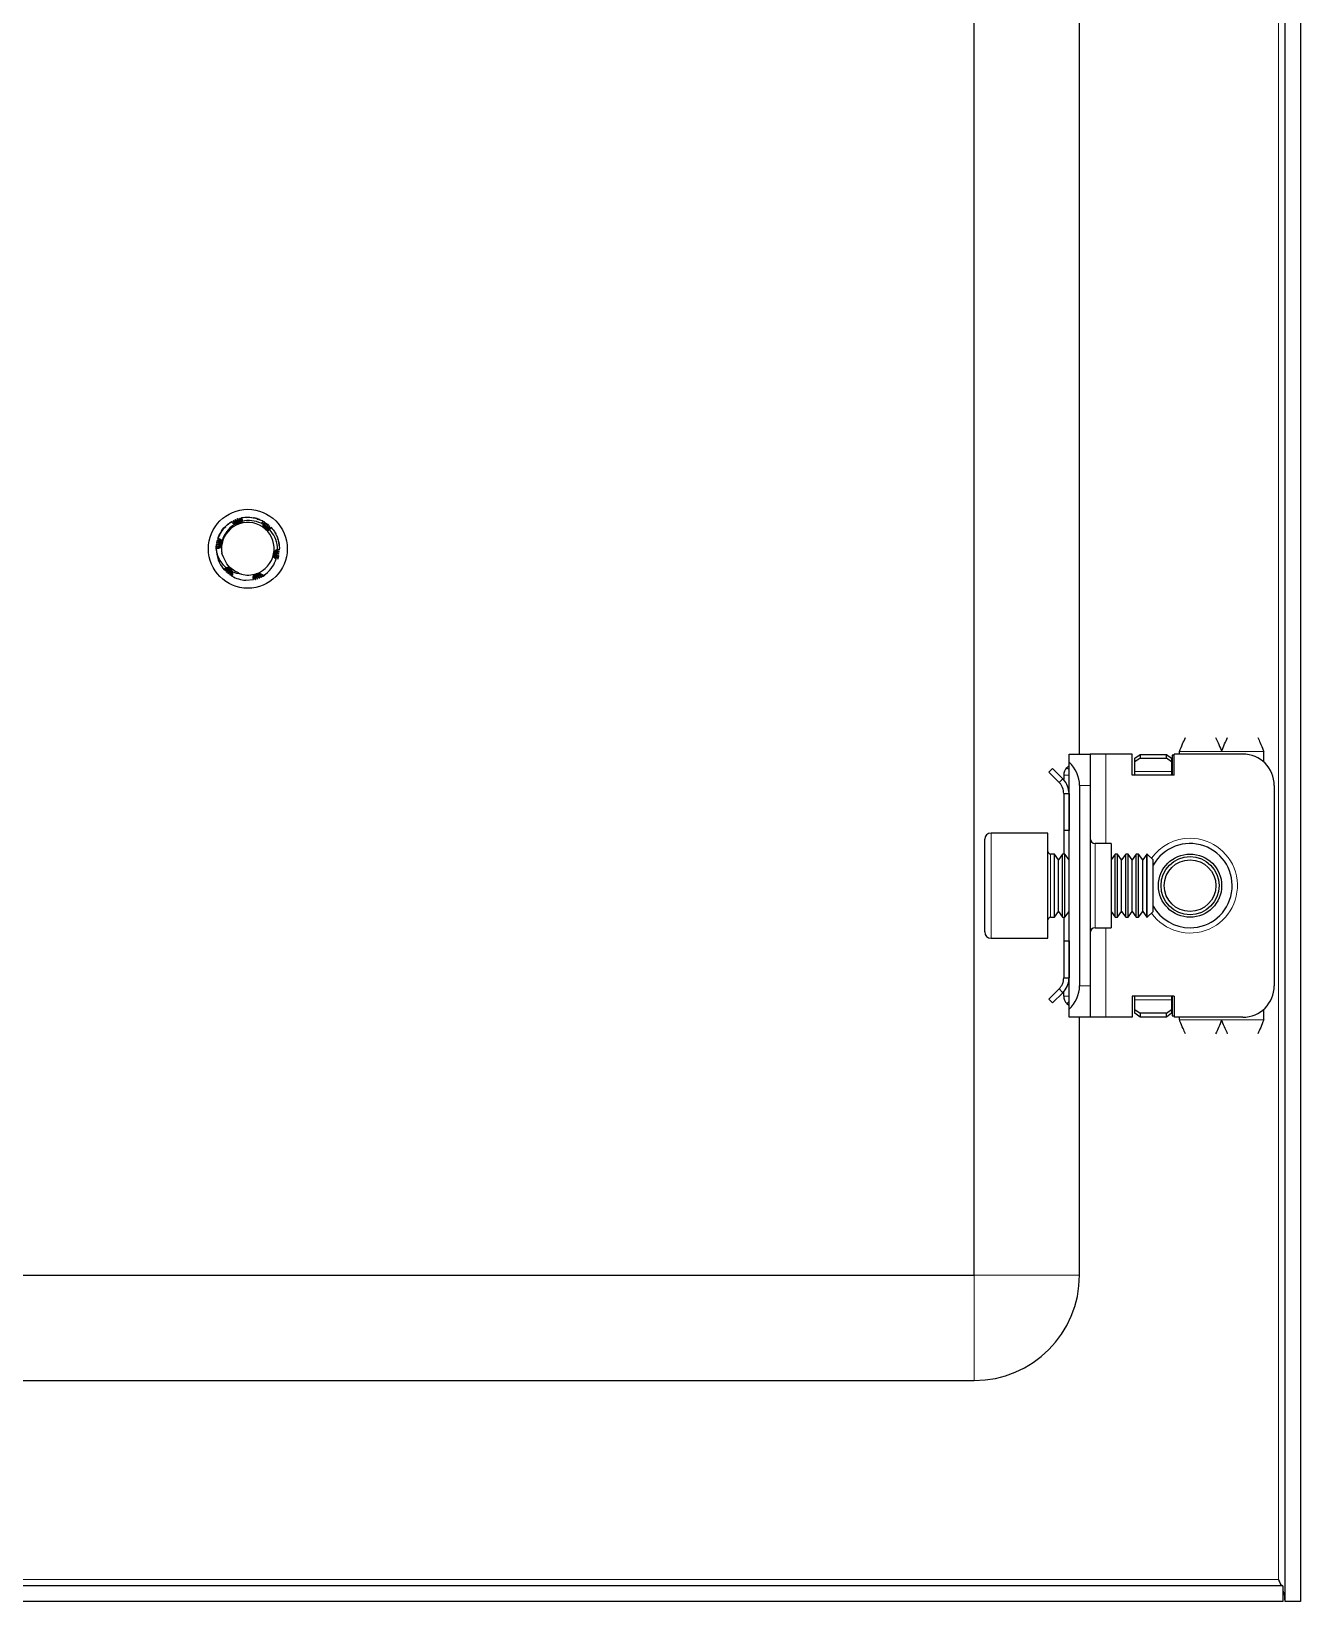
# Model space of a CAD drawing. Header units: millimetres. Extents: x -222 to 959, y -583 to 1023.
# Drawn here: x 838 to 958.6, y -360.6 to -211.5 of the extents above; entities that cross this region are included whole.
import ezdxf

# ---------------------------------------------------------------- set-up
doc = ezdxf.new("R2010")
doc.units = ezdxf.units.MM

msp = doc.modelspace()

# ---------------------------------------------------------------- linework, layer by layer
at = {"color": 7, "linetype": 'Continuous', "lineweight": 25}
for p, q in [((957.09, 800.39), (957.09, -360.61)), ((958.59, 800.39), (958.59, -360.61)), ((927.59, -329.61), (927.59, 769.39)), ((937.59, -280.11), (937.59, 719.89)), ((857.99, -257.67), (857.95, -257.68)), ((858.14, -257.65), (858.32, -257.62)), ((859.13, -257.66), (859.09, -257.65)), ((859.31, -257.7), (859.26, -257.69)), ((859.49, -257.75), (859.44, -257.74)), ((859.49, -257.75), (859.69, -257.86)), ((859.49, -257.8), (859.7, -257.83)), ((859.66, -257.81), (859.62, -257.8)), ((860.02, -257.98), (859.98, -257.95)), ((860.02, -257.98), (860.02, -258.08)), ((860.02, -257.98), (860.16, -258.09)), ((855.81, -259.49), (855.91, -259.31)), ((855.82, -259.5), (855.92, -259.31)), ((856.32, -258.65), (856.49, -258.52)), ((860.2, -258.08), (860.15, -258.05)), ((860.37, -258.2), (860.33, -258.17)), ((860.37, -258.2), (860.58, -258.38)), ((860.53, -258.33), (860.49, -258.29)), ((860.68, -258.46), (860.65, -258.43)), ((860.81, -258.6), (860.78, -258.57)), ((855.59, -260.42), (855.66, -260.1)), ((855.59, -260.42), (855.59, -260.47)), ((855.59, -260.61), (855.59, -260.61)), ((855.62, -260.21), (855.61, -260.26)), ((855.65, -260.01), (855.64, -260.05)), ((855.7, -259.81), (855.68, -259.86)), ((855.75, -259.63), (855.74, -259.67)), ((861.4, -259.57), (861.4, -259.56)), ((861.46, -259.75), (861.45, -259.71)), ((861.51, -259.93), (861.5, -259.88)), ((861.55, -260.11), (861.54, -260.07)), ((861.59, -260.5), (861.56, -260.74)), ((861.57, -260.3), (861.57, -260.26)), ((861.57, -260.91), (861.58, -260.86)), ((861.59, -260.5), (861.58, -260.45)), ((861.59, -260.71), (861.59, -260.66)), ((856.3, -261.48), (856.13, -261.07)), ((861.5, -261.32), (861.43, -261.55)), ((861.45, -261.5), (861.47, -261.46)), ((861.5, -261.32), (861.52, -261.27)), ((861.55, -261.12), (861.55, -261.07)), ((856.43, -262.69), (856.31, -262.56)), ((856.32, -262.57), (856.33, -262.59)), ((856.43, -262.69), (856.46, -262.73)), ((856.57, -262.83), (856.61, -262.86)), ((856.73, -262.96), (856.77, -262.99)), ((856.89, -263.09), (856.93, -263.12)), ((858.39, -263.61), (859.14, -263.54)), ((859.28, -263.53), (859.32, -263.52)), ((859.47, -263.48), (859.51, -263.47)), ((859.66, -263.41), (859.71, -263.4)), ((860.04, -263.24), (859.81, -263.32)), ((859.85, -263.33), (859.9, -263.31)), ((860.21, -263.14), (860.01, -263.25)), ((860.03, -263.17), (860.08, -263.22)), ((860.04, -263.24), (860.08, -263.22)), ((936.59, -280.11), (938.59, -280.11)), ((936.59, -280.88), (936.59, -280.11)), ((938.59, -280.11), (938.59, -283.11)), ((940.09, -280.11), (938.59, -280.11)), ((942.59, -280.11), (940.09, -280.11)), ((942.59, -282.11), (942.59, -280.11)), ((942.84, -280.49), (943.34, -280.14)), ((943.34, -280.14), (943.34, -280.49)), ((943.34, -280.14), (945.84, -280.14)), ((945.84, -280.49), (945.84, -280.14)), ((945.84, -280.14), (946.34, -280.49)), ((946.39, -280.23), (946.39, -282.11)), ((946.59, -280.23), (946.39, -280.23)), ((946.59, -282.11), (946.59, -280.11)), ((953.09, -280.11), (946.59, -280.11)), ((947.09, -280.11), (947.09, -279.86)), ((955.09, -280.88), (955.09, -279.86)), ((935.03, -281.47), (934.67, -281.83)), ((935.65, -282.8), (934.67, -281.83)), ((936, -282.45), (935.03, -281.47)), ((936.38, -281.41), (936.59, -281.2)), ((936.59, -304.35), (936.59, -280.88)), ((943.34, -280.49), (942.84, -280.84)), ((942.84, -280.84), (942.84, -280.49)), ((942.84, -281.76), (942.84, -280.84)), ((942.84, -282.11), (942.84, -281.76)), ((943.34, -280.49), (945.84, -280.49)), ((946.34, -280.84), (945.84, -280.49)), ((946.34, -280.49), (946.34, -280.84)), ((946.34, -280.84), (946.34, -281.76)), ((946.34, -281.76), (946.34, -282.11)), ((935.65, -282.8), (936, -282.45)), ((936.09, -282.11), (936.09, -282.51)), ((937.59, -283.11), (937.59, -302.11)), ((938.59, -283.11), (938.59, -302.11)), ((946.59, -282.11), (942.59, -282.11)), ((956.09, -283.11), (956.09, -302.11)), ((936.09, -283.86), (936.59, -283.86)), ((936.09, -283.86), (936.09, -287.36)), ((936.59, -283.86), (936.59, -287.36)), ((934.59, -287.61), (929.19, -287.61)), ((934.59, -289.92), (934.59, -287.61)), ((936.59, -287.36), (936.09, -287.36)), ((936.09, -287.36), (936.09, -289.61)), ((928.59, -290.24), (928.59, -288.21)), ((940.59, -288.61), (939.09, -288.61)), ((940.59, -288.61), (940.59, -296.61)), ((928.59, -297.01), (928.59, -290.24)), ((934.59, -297.61), (934.59, -289.92)), ((935.2, -289.61), (934.84, -289.61)), ((935.59, -290.17), (935.2, -289.61)), ((935.2, -295.14), (935.2, -289.61)), ((935.98, -289.61), (935.59, -290.17)), ((935.59, -294.67), (935.59, -290.17)), ((936.2, -289.61), (935.98, -289.61)), ((935.98, -295.14), (935.98, -289.61)), ((936.59, -290.17), (936.2, -289.61)), ((936.2, -295.14), (936.2, -289.61)), ((940.98, -289.61), (940.59, -290.17)), ((941.2, -289.61), (940.98, -289.61)), ((940.98, -295.14), (940.98, -289.61)), ((941.59, -290.17), (941.2, -289.61)), ((941.2, -295.14), (941.2, -289.61)), ((941.98, -289.61), (941.59, -290.17)), ((941.59, -294.67), (941.59, -290.17)), ((942.2, -289.61), (941.98, -289.61)), ((941.98, -295.14), (941.98, -289.61)), ((942.59, -290.17), (942.2, -289.61)), ((942.2, -295.14), (942.2, -289.61)), ((942.98, -289.61), (942.59, -290.17)), ((942.59, -294.67), (942.59, -290.17)), ((943.2, -289.61), (942.98, -289.61)), ((942.98, -295.14), (942.98, -289.61)), ((943.59, -290.17), (943.2, -289.61)), ((943.2, -295.14), (943.2, -289.61)), ((943.98, -289.61), (943.59, -290.17)), ((943.59, -294.67), (943.59, -290.17)), ((944.03, -289.61), (943.98, -289.61)), ((943.98, -295.14), (943.98, -289.61)), ((944.59, -290.17), (944.03, -289.61)), ((944.03, -291), (944.03, -289.61)), ((944.59, -291.29), (944.59, -290.17)), ((944.03, -295.61), (944.03, -291)), ((944.59, -295.06), (944.59, -291.29)), ((935.2, -295.61), (935.59, -295.06)), ((935.2, -295.61), (935.2, -295.14)), ((935.59, -295.06), (935.59, -294.67)), ((935.59, -295.06), (935.98, -295.61)), ((935.98, -295.61), (935.98, -295.14)), ((936.2, -295.61), (936.59, -295.06)), ((936.2, -295.61), (936.2, -295.14)), ((940.59, -295.06), (940.98, -295.61)), ((940.98, -295.61), (940.98, -295.14)), ((941.2, -295.61), (941.59, -295.06)), ((941.2, -295.61), (941.2, -295.14)), ((941.59, -295.06), (941.59, -294.67)), ((941.59, -295.06), (941.98, -295.61)), ((941.98, -295.61), (941.98, -295.14)), ((942.2, -295.61), (942.59, -295.06)), ((942.2, -295.61), (942.2, -295.14)), ((942.59, -295.06), (942.59, -294.67)), ((942.59, -295.06), (942.98, -295.61)), ((942.98, -295.61), (942.98, -295.14)), ((943.2, -295.61), (943.59, -295.06)), ((943.2, -295.61), (943.2, -295.14)), ((943.59, -295.06), (943.59, -294.67)), ((943.59, -295.06), (943.98, -295.61)), ((943.98, -295.61), (943.98, -295.14)), ((944.03, -295.61), (944.59, -295.06)), ((934.84, -295.61), (935.2, -295.61)), ((935.98, -295.61), (936.2, -295.61)), ((936.09, -295.61), (936.09, -297.86)), ((939.09, -296.61), (940.59, -296.61)), ((940.98, -295.61), (941.2, -295.61)), ((941.98, -295.61), (942.2, -295.61)), ((942.98, -295.61), (943.2, -295.61)), ((943.98, -295.61), (944.03, -295.61)), ((929.19, -297.61), (934.59, -297.61)), ((936.09, -297.86), (936.09, -301.36)), ((936.09, -297.86), (936.59, -297.86)), ((936.59, -297.86), (936.59, -301.36)), ((935.65, -302.42), (934.67, -303.4)), ((935.65, -302.42), (936, -302.78)), ((936.09, -301.36), (936.59, -301.36)), ((936.09, -303.11), (936.09, -302.65)), ((938.59, -302.11), (938.59, -305.11)), ((935.03, -303.75), (934.67, -303.4)), ((936, -302.78), (935.03, -303.75)), ((936.59, -304.03), (936.38, -303.82)), ((946.59, -303.11), (942.59, -303.11)), ((942.59, -303.11), (942.59, -305.11)), ((942.84, -303.47), (942.84, -303.11)), ((942.84, -304.38), (942.84, -303.47)), ((946.34, -303.11), (946.34, -303.47)), ((946.34, -303.47), (946.34, -304.38)), ((946.39, -303.11), (946.39, -304.99)), ((946.59, -303.11), (946.59, -305.11)), ((936.59, -305.11), (936.59, -304.35)), ((938.59, -305.11), (936.59, -305.11)), ((937.59, -329.61), (937.59, -305.11)), ((940.09, -305.11), (938.59, -305.11)), ((942.59, -305.11), (940.09, -305.11)), ((942.84, -304.73), (942.84, -304.38)), ((942.84, -304.38), (943.34, -304.73)), ((943.34, -305.09), (942.84, -304.73)), ((943.34, -304.73), (943.34, -305.09)), ((945.84, -304.73), (943.34, -304.73)), ((945.84, -305.09), (943.34, -305.09)), ((945.84, -304.73), (946.34, -304.38)), ((945.84, -305.09), (945.84, -304.73)), ((946.34, -304.73), (945.84, -305.09)), ((946.34, -304.38), (946.34, -304.73)), ((946.39, -304.99), (946.59, -304.99)), ((953.09, -305.11), (946.59, -305.11)), ((947.09, -305.36), (947.09, -305.11)), ((955.09, -305.36), (955.09, -304.35)), ((743.59, -329.61), (927.59, -329.61)), ((743.59, -339.61), (927.59, -339.61)), ((956.89, -359.11), (714.29, -359.11)), ((956.49, -358.51), (956.73, -359.11)), ((956.89, -359.11), (956.89, -360.61)), ((956.89, -360.61), (714.29, -360.61)), ((958.59, -360.61), (957.09, -360.61))]:
    msp.add_line(p, q, dxfattribs=at)
at = {"color": 8, "linetype": 'Continuous', "lineweight": 18}
for p, q in [((956.49, 798.29), (956.49, -358.51)), ((940.09, -280.11), (940.09, -288.61)), ((947.09, -279.86), (951.09, -279.86)), ((955.09, -279.86), (951.09, -279.86)), ((936.59, -281.61), (936.38, -281.41)), ((946.34, -281.76), (942.84, -281.76)), ((936.59, -282.11), (936.09, -282.11)), ((938.59, -283.11), (937.59, -283.11)), ((929.19, -287.61), (929.19, -289.92)), ((939.09, -288.61), (939.09, -296.61)), ((929.19, -289.92), (929.19, -297.61)), ((934.84, -289.61), (934.84, -295.61)), ((940.09, -296.61), (940.09, -305.11)), ((937.59, -302.11), (938.59, -302.11)), ((936.59, -303.11), (936.09, -303.11)), ((936.59, -303.61), (936.38, -303.82)), ((942.84, -303.47), (946.34, -303.47)), ((951.09, -305.36), (947.09, -305.36)), ((955.09, -305.36), (951.09, -305.36)), ((927.59, -329.61), (927.59, -339.61)), ((927.59, -329.61), (937.59, -329.61)), ((956.49, -358.51), (714.69, -358.51))]:
    msp.add_line(p, q, dxfattribs=at)
at = {"color": 7, "linetype": 'Continuous', "lineweight": 25}
for centre, radius in [((858.59, -260.61), 3.75), ((948.09, -292.61), 3), ((948.09, -292.61), 2.76), ((948.09, -292.61), 2.45)]:
    msp.add_circle(centre, radius, dxfattribs=at)
for centre, radius, start, end in [((858.59, -260.61), 2.5, 108.5944, 168.5944), ((858.59, -260.61), 2.5, 48.5944, 108.5944), ((858.59, -260.61), 2.5, 348.5944, 48.5944), ((858.59, -260.61), 3, 180, 220.7437), ((858.59, -260.61), 2.5, 168.5944, 190.5165), ((858.59, -260.61), 2.5, 288.5944, 348.5944), ((858.59, -260.61), 3, 239.9286, 266.2193), ((858.59, -260.61), 2.5, 255.8881, 288.5944), ((953.09, -283.11), 3, 0, 90), ((937.09, -282.11), 1, 135, 180), ((934.59, -283.11), 3, 0, 48.1897), ((929.19, -288.21), 0.6, 90, 180), ((939.09, -288.11), 0.5, 180, 270), ((948.09, -292.61), 4, 270, 151.045), ((934.84, -289.36), 0.25, 180, 270), ((948.09, -292.61), 4, 208.955, 270), ((934.84, -295.86), 0.25, 90, 180), ((939.09, -297.11), 0.5, 90, 180), ((929.19, -297.01), 0.6, 180, 270), ((934.59, -302.11), 3, 311.8103, 0), ((953.09, -302.11), 3, 270, 0), ((937.09, -303.11), 1, 180, 225), ((927.59, -329.61), 10, 270, 0)]:
    msp.add_arc(centre, radius, start, end, dxfattribs=at)
at = {"color": 8, "linetype": 'Continuous', "lineweight": 18}
for start, end in [(215.4622, 90), (90, 144.5378)]:
    msp.add_arc((948.09, -292.61), 4.5, start, end, dxfattribs=at)
at = {"color": 7, "linetype": 'Continuous', "lineweight": 25}
for points, knots in [([(857.23, -257.94), (857.22, -257.94), (857.21, -257.95), (857.19, -257.96), (857.19, -257.96)], [0, 0, 0, 0, 0.477867, 1, 1, 1, 1]), ([(857.34, -258.24), (857.34, -258.22), (857.33, -258.17), (857.3, -258.1), (857.25, -258.02), (857.21, -257.98), (857.19, -257.96)], [0, 0, 0, 0, 0.154183, 0.462567, 0.728091, 1, 1, 1, 1]), ([(857.23, -257.94), (857.26, -257.96), (857.32, -258), (857.38, -258.07), (857.43, -258.15), (857.46, -258.21), (857.46, -258.25), (857.46, -258.26)], [0, 0, 0, 0, 0.2607623, 0.4948046, 0.7237939, 0.9427899, 1, 1, 1, 1]), ([(857.42, -257.85), (857.41, -257.85), (857.4, -257.86), (857.38, -257.87), (857.37, -257.87)], [0, 0, 0, 0, 0.476486, 1, 1, 1, 1]), ([(857.51, -258.26), (857.51, -258.25), (857.51, -258.2), (857.5, -258.11), (857.47, -258.02), (857.43, -257.94), (857.39, -257.89), (857.37, -257.87)], [0, 0, 0, 0, 0.114393, 0.350182, 0.585971, 0.790611, 1, 1, 1, 1]), ([(857.42, -257.85), (857.45, -257.87), (857.5, -257.92), (857.55, -258), (857.59, -258.08), (857.61, -258.16), (857.62, -258.23), (857.61, -258.26), (857.61, -258.27)], [0, 0, 0, 0, 0.218347, 0.41099, 0.598711, 0.777744, 0.945667, 1, 1, 1, 1]), ([(857.61, -257.78), (857.6, -257.78), (857.59, -257.78), (857.57, -257.79), (857.56, -257.79)], [0, 0, 0, 0, 0.476579, 1, 1, 1, 1]), ([(857.64, -258.27), (857.64, -258.27), (857.66, -258.23), (857.66, -258.16), (857.66, -258.06), (857.65, -257.96), (857.62, -257.87), (857.58, -257.82), (857.56, -257.79)], [0, 0, 0, 0, 0.019058, 0.219488, 0.419831, 0.620151, 0.807785, 1, 1, 1, 1]), ([(857.61, -257.78), (857.64, -257.8), (857.68, -257.85), (857.73, -257.94), (857.75, -258.02), (857.76, -258.1), (857.76, -258.17), (857.74, -258.22), (857.74, -258.23)], [0, 0, 0, 0, 0.2130021, 0.3969751, 0.5751808, 0.7443635, 0.9027788, 1, 1, 1, 1]), ([(857.8, -257.72), (857.8, -257.72), (857.78, -257.72), (857.77, -257.73), (857.76, -257.73)], [0, 0, 0, 0, 0.478977, 1, 1, 1, 1]), ([(857.76, -258.23), (857.77, -258.2), (857.8, -258.15), (857.81, -258.06), (857.82, -257.98), (857.81, -257.86), (857.78, -257.78), (857.76, -257.73)], [0, 0, 0, 0, 0.147065, 0.321231, 0.495346, 0.669443, 1, 1, 1, 1]), ([(858.06, -258.01), (858.05, -258.02), (858.03, -258.07), (857.97, -258.15), (857.87, -258.21), (857.81, -258.23), (857.79, -258.24)], [0, 0, 0, 0, 0.153621, 0.528305, 0.811762, 1, 1, 1, 1]), ([(857.8, -257.72), (857.82, -257.75), (857.86, -257.8), (857.89, -257.89), (857.9, -257.97), (857.9, -258.05), (857.88, -258.13), (857.86, -258.19), (857.84, -258.22), (857.83, -258.23)], [0, 0, 0, 0, 0.195461, 0.359649, 0.517607, 0.666788, 0.806268, 0.936243, 1, 1, 1, 1]), ([(857.88, -258.18), (857.88, -258.18), (857.91, -258.13), (857.94, -258.05), (857.97, -257.93), (857.97, -257.84), (857.97, -257.76), (857.95, -257.71), (857.95, -257.68)], [0, 0, 0, 0, 0.001313, 0.309582, 0.493731, 0.677835, 0.837663, 1, 1, 1, 1]), ([(857.91, -258.18), (857.94, -258.16), (857.99, -258.12), (858.03, -258.06), (858.05, -258.02), (858.06, -258.01)], [0, 0, 0, 0, 0.41332, 0.833507, 1, 1, 1, 1]), ([(857.99, -257.67), (858, -257.7), (858.03, -257.75), (858.04, -257.84), (858.04, -257.92), (858.03, -258), (857.99, -258.09), (857.95, -258.14), (857.92, -258.18)], [0, 0, 0, 0, 0.162579, 0.32416, 0.478216, 0.623372, 0.759205, 1, 1, 1, 1]), ([(857.99, -257.67), (858.02, -257.67), (858.34, -257.6), (858.98, -257.59), (859.64, -257.78), (859.97, -257.95), (860.04, -257.99)], [0, 0, 0, 0, 0.044285, 0.46488, 0.894202, 1, 1, 1, 1]), ([(860.03, -258.29), (859.97, -258.26), (859.64, -258.08), (858.97, -257.9), (858.35, -257.94), (858.06, -258.01), (858.06, -258.01)], [0, 0, 0, 0, 0.102158, 0.551599, 0.99962, 1, 1, 1, 1]), ([(858.42, -257.64), (858.49, -257.63), (858.66, -257.6), (858.83, -257.62), (858.93, -257.63)], [0, 0, 0, 0, 0.399625, 1, 1, 1, 1]), ([(859.1, -257.67), (859.15, -257.68), (859.29, -257.68), (859.43, -257.73), (859.52, -257.76)], [0, 0, 0, 0, 0.317385, 1, 1, 1, 1]), ([(859.95, -258.27), (859.95, -258.26), (859.95, -258.23), (859.96, -258.17), (859.99, -258.07), (860.02, -258.02), (860.04, -257.99)], [0, 0, 0, 0, 0.058255, 0.305509, 0.64716, 1, 1, 1, 1]), ([(855.75, -259.63), (855.96, -259.21), (856.28, -258.56), (856.86, -258.16), (857.07, -258.03)], [0, 0, 0, 0, 0.657042, 1, 1, 1, 1]), ([(855.83, -259.5), (855.84, -259.44), (855.87, -259.32), (855.94, -259.2), (855.97, -259.14)], [0, 0, 0, 0, 0.462482, 1, 1, 1, 1]), ([(855.96, -259.23), (855.99, -259.16), (856.12, -258.81), (856.44, -258.49), (856.71, -258.27), (856.76, -258.24)], [0, 0, 0, 0, 0.17549, 0.867074, 1, 1, 1, 1]), ([(856.04, -259.09), (856.06, -259.04), (856.16, -258.74), (856.41, -258.53), (856.61, -258.36)], [0, 0, 0, 0, 0.171865, 1, 1, 1, 1]), ([(857.43, -258.25), (857.36, -258.29), (857.04, -258.47), (856.55, -258.94), (856.24, -259.53), (856.15, -259.87), (856.14, -259.92)], [0, 0, 0, 0, 0.104785, 0.513079, 0.918136, 1, 1, 1, 1]), ([(856.32, -258.65), (856.32, -258.65), (856.3, -258.67), (856.29, -258.69), (856.28, -258.7)], [0, 0, 0, 0, 0.2967964, 1, 1, 1, 1]), ([(856.45, -258.51), (856.44, -258.52), (856.43, -258.53), (856.42, -258.54), (856.42, -258.54)], [0, 0, 0, 0, 0.4842322, 1, 1, 1, 1]), ([(856.58, -258.38), (856.58, -258.39), (856.56, -258.4), (856.55, -258.41), (856.55, -258.41)], [0, 0, 0, 0, 0.4851577, 1, 1, 1, 1]), ([(856.73, -258.26), (856.72, -258.27), (856.71, -258.27), (856.7, -258.28), (856.69, -258.29)], [0, 0, 0, 0, 0.484546, 1, 1, 1, 1]), ([(856.88, -258.14), (856.88, -258.15), (856.86, -258.16), (856.85, -258.17), (856.84, -258.17)], [0, 0, 0, 0, 0.482687, 1, 1, 1, 1]), ([(856.88, -258.14), (856.89, -258.14), (856.94, -258.1), (857, -258.08), (857.04, -258.06)], [0, 0, 0, 0, 0.230751, 1, 1, 1, 1]), ([(857.05, -258.04), (857.04, -258.04), (857.03, -258.05), (857.02, -258.06), (857.01, -258.06)], [0, 0, 0, 0, 0.480194, 1, 1, 1, 1]), ([(857.05, -258.04), (857.08, -258.05), (857.14, -258.09), (857.21, -258.16), (857.25, -258.21), (857.26, -258.23)], [0, 0, 0, 0, 0.362858, 0.693435, 1, 1, 1, 1]), ([(857.41, -258.3), (857.4, -258.29), (857.36, -258.28), (857.29, -258.25), (857.21, -258.21), (857.13, -258.13), (857.09, -258.07), (857.07, -258.03)], [0, 0, 0, 0, 0.084477, 0.253367, 0.470159, 0.686909, 1, 1, 1, 1]), ([(857.79, -258.24), (857.78, -258.25), (857.73, -258.26), (857.65, -258.27), (857.55, -258.27), (857.48, -258.26), (857.44, -258.25), (857.43, -258.25)], [0, 0, 0, 0, 0.099011, 0.388276, 0.61301, 0.895384, 1, 1, 1, 1]), ([(860.24, -258.74), (860.23, -258.73), (860.2, -258.69), (860.15, -258.63), (860.1, -258.55), (860.06, -258.46), (860.04, -258.38), (860.04, -258.32), (860.03, -258.29)], [0, 0, 0, 0, 0.066273, 0.267344, 0.423096, 0.618734, 0.814089, 1, 1, 1, 1]), ([(860.04, -258.29), (860.06, -258.27), (860.09, -258.22), (860.13, -258.14), (860.15, -258.08), (860.15, -258.05)], [0, 0, 0, 0, 0.351509, 0.671861, 1, 1, 1, 1]), ([(860.2, -258.08), (860.19, -258.12), (860.19, -258.19), (860.16, -258.28), (860.12, -258.36), (860.08, -258.41), (860.06, -258.43), (860.06, -258.43)], [0, 0, 0, 0, 0.275174, 0.522846, 0.765225, 0.99702, 1, 1, 1, 1]), ([(860.07, -258.48), (860.08, -258.47), (860.12, -258.45), (860.19, -258.4), (860.25, -258.33), (860.3, -258.25), (860.32, -258.2), (860.33, -258.17)], [0, 0, 0, 0, 0.0849649, 0.3293377, 0.5737157, 0.7844106, 1, 1, 1, 1]), ([(860.37, -258.2), (860.36, -258.23), (860.35, -258.3), (860.31, -258.39), (860.26, -258.47), (860.2, -258.53), (860.15, -258.56), (860.12, -258.58), (860.12, -258.58)], [0, 0, 0, 0, 0.222831, 0.420099, 0.612409, 0.79585, 0.967895, 1, 1, 1, 1]), ([(860.13, -258.6), (860.13, -258.6), (860.17, -258.6), (860.23, -258.57), (860.32, -258.52), (860.39, -258.45), (860.45, -258.38), (860.48, -258.32), (860.49, -258.29)], [0, 0, 0, 0, 0.002693, 0.20821, 0.413641, 0.619057, 0.807274, 1, 1, 1, 1]), ([(860.53, -258.33), (860.52, -258.36), (860.5, -258.42), (860.45, -258.51), (860.39, -258.57), (860.33, -258.62), (860.26, -258.66), (860.21, -258.67), (860.18, -258.67)], [0, 0, 0, 0, 0.203485, 0.379971, 0.551008, 0.713426, 0.865499, 1, 1, 1, 1]), ([(860.2, -258.69), (860.21, -258.69), (860.26, -258.69), (860.33, -258.67), (860.42, -258.64), (860.51, -258.58), (860.59, -258.52), (860.63, -258.46), (860.65, -258.43)], [0, 0, 0, 0, 0.05388, 0.236051, 0.418115, 0.600136, 0.797238, 1, 1, 1, 1]), ([(860.69, -258.82), (860.68, -258.82), (860.65, -258.83), (860.6, -258.85), (860.51, -258.86), (860.41, -258.84), (860.31, -258.79), (860.26, -258.75), (860.24, -258.74)], [0, 0, 0, 0, 0.045866, 0.230744, 0.387461, 0.658246, 0.861978, 1, 1, 1, 1]), ([(860.68, -258.46), (860.66, -258.49), (860.64, -258.55), (860.58, -258.63), (860.51, -258.68), (860.44, -258.72), (860.37, -258.75), (860.32, -258.75), (860.3, -258.75)], [0, 0, 0, 0, 0.211659, 0.390361, 0.562352, 0.724819, 0.876696, 1, 1, 1, 1]), ([(860.32, -258.77), (860.33, -258.77), (860.4, -258.77), (860.5, -258.75), (860.61, -258.71), (860.7, -258.65), (860.75, -258.6), (860.78, -258.57)], [0, 0, 0, 0, 0.046579, 0.3626876, 0.5517357, 0.7407531, 1, 1, 1, 1]), ([(860.33, -258.8), (860.36, -258.81), (860.42, -258.83), (860.51, -258.84), (860.6, -258.84), (860.66, -258.82), (860.69, -258.82)], [0, 0, 0, 0, 0.251795, 0.502165, 0.752314, 1, 1, 1, 1]), ([(860.81, -258.6), (860.8, -258.63), (860.76, -258.67), (860.7, -258.73), (860.63, -258.78), (860.56, -258.81), (860.48, -258.82), (860.42, -258.82), (860.38, -258.81), (860.37, -258.81)], [0, 0, 0, 0, 0.169226, 0.337427, 0.497935, 0.649179, 0.790582, 0.922688, 1, 1, 1, 1]), ([(861.42, -260.65), (861.42, -260.58), (861.4, -260.19), (861.23, -259.52), (860.86, -259.04), (860.69, -258.82)], [0, 0, 0, 0, 0.108003, 0.585763, 1, 1, 1, 1]), ([(860.81, -258.6), (860.93, -258.75), (861.22, -259.1), (861.51, -259.76), (861.56, -260.27), (861.59, -260.52)], [0, 0, 0, 0, 0.274163, 0.639603, 1, 1, 1, 1]), ([(860.9, -258.73), (860.94, -258.77), (861.08, -258.9), (861.17, -259.08), (861.24, -259.2)], [0, 0, 0, 0, 0.288707, 1, 1, 1, 1]), ([(861.28, -259.31), (861.3, -259.34), (861.39, -259.48), (861.43, -259.64), (861.47, -259.77)], [0, 0, 0, 0, 0.192577, 1, 1, 1, 1]), ([(855.59, -260.62), (855.59, -260.57), (855.58, -260.49), (855.6, -260.42), (855.61, -260.39)], [0, 0, 0, 0, 0.659859, 1, 1, 1, 1]), ([(856.08, -260.33), (856.07, -260.34), (856.06, -260.37), (856.01, -260.42), (855.96, -260.47), (855.9, -260.52), (855.82, -260.57), (855.73, -260.59), (855.66, -260.61), (855.61, -260.61), (855.59, -260.61)], [0, 0, 0, 0, 0.060221, 0.18113, 0.301988, 0.42281, 0.589437, 0.75603, 0.87711, 1, 1, 1, 1]), ([(855.59, -260.42), (855.63, -260.4), (855.69, -260.37), (855.79, -260.35), (855.88, -260.35), (855.96, -260.37), (856.01, -260.39), (856.03, -260.4)], [0, 0, 0, 0, 0.235039, 0.445532, 0.651268, 0.847853, 1, 1, 1, 1]), ([(855.95, -260.48), (855.92, -260.47), (855.86, -260.45), (855.77, -260.44), (855.68, -260.44), (855.62, -260.46), (855.59, -260.47)], [0, 0, 0, 0, 0.237597, 0.516729, 0.755527, 1, 1, 1, 1]), ([(855.59, -260.62), (855.62, -260.6), (855.68, -260.57), (855.77, -260.54), (855.83, -260.54), (855.86, -260.54)], [0, 0, 0, 0, 0.371226, 0.708872, 1, 1, 1, 1]), ([(856.52, -262.39), (856.49, -262.37), (856.25, -262.15), (855.9, -261.69), (855.66, -261.08), (855.61, -260.73), (855.59, -260.61)], [0, 0, 0, 0, 0.050685, 0.485619, 0.826643, 1, 1, 1, 1]), ([(856.05, -260.37), (856.03, -260.35), (855.97, -260.31), (855.88, -260.27), (855.79, -260.25), (855.7, -260.25), (855.64, -260.25), (855.61, -260.26)], [0, 0, 0, 0, 0.189173, 0.404697, 0.62022, 0.807935, 1, 1, 1, 1]), ([(855.62, -260.21), (855.65, -260.2), (855.71, -260.18), (855.81, -260.17), (855.9, -260.18), (855.98, -260.2), (856.04, -260.23), (856.07, -260.26), (856.08, -260.27)], [0, 0, 0, 0, 0.214065, 0.402363, 0.585629, 0.760234, 0.923894, 1, 1, 1, 1]), ([(856.11, -260.26), (856.1, -260.25), (856.07, -260.21), (856.01, -260.16), (855.92, -260.11), (855.83, -260.07), (855.74, -260.05), (855.67, -260.05), (855.64, -260.05)], [0, 0, 0, 0, 0.069872, 0.258455, 0.446951, 0.635422, 0.81547, 1, 1, 1, 1]), ([(855.65, -260.01), (855.66, -259.95), (855.67, -259.87), (855.71, -259.8), (855.72, -259.78)], [0, 0, 0, 0, 0.657988, 1, 1, 1, 1]), ([(855.65, -260.01), (855.69, -260), (855.75, -259.99), (855.85, -259.99), (855.93, -260.01), (856.01, -260.05), (856.07, -260.09), (856.1, -260.13), (856.11, -260.14)], [0, 0, 0, 0, 0.208898, 0.388587, 0.562428, 0.727295, 0.881578, 1, 1, 1, 1]), ([(856.12, -260.12), (856.1, -260.1), (856.07, -260.05), (856.01, -259.99), (855.94, -259.94), (855.86, -259.9), (855.77, -259.87), (855.71, -259.86), (855.68, -259.86)], [0, 0, 0, 0, 0.137266, 0.30795, 0.478578, 0.649185, 0.822833, 1, 1, 1, 1]), ([(855.7, -259.81), (855.73, -259.81), (855.79, -259.81), (855.87, -259.83), (855.95, -259.86), (856.02, -259.9), (856.08, -259.95), (856.12, -260), (856.14, -260.04), (856.14, -260.06)], [0, 0, 0, 0, 0.165667, 0.330522, 0.488809, 0.638525, 0.778629, 0.909213, 1, 1, 1, 1]), ([(856.12, -259.97), (856.11, -259.96), (856.09, -259.92), (856.04, -259.85), (855.97, -259.78), (855.89, -259.73), (855.81, -259.7), (855.76, -259.68), (855.74, -259.67)], [0, 0, 0, 0, 0.076151, 0.276704, 0.47712, 0.677473, 0.837574, 1, 1, 1, 1]), ([(855.75, -259.63), (855.78, -259.64), (855.84, -259.64), (855.92, -259.67), (855.99, -259.72), (856.05, -259.77), (856.09, -259.83), (856.12, -259.89), (856.14, -259.94), (856.15, -259.98), (856.15, -259.99)], [0, 0, 0, 0, 0.1540267, 0.3070949, 0.4528616, 0.5901228, 0.718565, 0.8388555, 0.9524699, 1, 1, 1, 1]), ([(856.08, -260.28), (856.07, -260.39), (856.06, -260.65), (856.1, -260.91), (856.13, -261.07)], [0, 0, 0, 0, 0.408521, 1, 1, 1, 1]), ([(856.14, -260.12), (856.14, -260.13), (856.13, -260.17), (856.11, -260.23), (856.08, -260.27), (856.08, -260.28)], [0, 0, 0, 0, 0.157682, 0.80304, 1, 1, 1, 1]), ([(856.14, -259.92), (856.14, -259.96), (856.15, -260.02), (856.14, -260.09), (856.14, -260.12)], [0, 0, 0, 0, 0.544473, 1, 1, 1, 1]), ([(861.04, -261.11), (861.05, -261.08), (861.07, -261), (861.12, -260.9), (861.19, -260.81), (861.25, -260.75), (861.32, -260.7), (861.38, -260.67), (861.42, -260.65), (861.42, -260.65)], [0, 0, 0, 0, 0.1251657, 0.3367685, 0.4886747, 0.6403706, 0.7919615, 0.9435026, 1, 1, 1, 1]), ([(861.11, -260.93), (861.14, -260.95), (861.19, -260.99), (861.28, -261.03), (861.37, -261.06), (861.46, -261.08), (861.52, -261.07), (861.55, -261.07)], [0, 0, 0, 0, 0.19243, 0.403622, 0.614801, 0.805152, 1, 1, 1, 1]), ([(861.57, -260.91), (861.54, -260.93), (861.48, -260.95), (861.38, -260.96), (861.29, -260.96), (861.2, -260.94), (861.15, -260.92), (861.13, -260.9), (861.13, -260.9)], [0, 0, 0, 0, 0.227908, 0.430276, 0.627707, 0.816134, 0.99284, 1, 1, 1, 1]), ([(861.19, -260.81), (861.2, -260.82), (861.23, -260.84), (861.31, -260.86), (861.4, -260.88), (861.49, -260.88), (861.55, -260.87), (861.58, -260.86)], [0, 0, 0, 0, 0.050156, 0.304513, 0.55888, 0.776903, 1, 1, 1, 1]), ([(861.59, -260.71), (861.55, -260.72), (861.49, -260.75), (861.4, -260.78), (861.31, -260.78), (861.26, -260.77), (861.24, -260.77)], [0, 0, 0, 0, 0.2937792, 0.5589816, 0.8184942, 1, 1, 1, 1]), ([(861.36, -260.68), (861.38, -260.68), (861.43, -260.69), (861.5, -260.68), (861.56, -260.66), (861.59, -260.66)], [0, 0, 0, 0, 0.236131, 0.613435, 1, 1, 1, 1]), ([(861.48, -259.87), (861.49, -259.91), (861.55, -260.06), (861.57, -260.22), (861.58, -260.34)], [0, 0, 0, 0, 0.2829098, 1, 1, 1, 1]), ([(857.58, -262.85), (857.51, -262.81), (857.19, -262.65), (856.67, -262.23), (856.42, -261.73), (856.3, -261.48)], [0, 0, 0, 0, 0.1306517, 0.5600073, 1, 1, 1, 1]), ([(856.32, -262.57), (856.33, -262.55), (856.36, -262.5), (856.43, -262.44), (856.48, -262.41), (856.51, -262.4), (856.52, -262.39)], [0, 0, 0, 0, 0.315056, 0.630194, 0.945514, 1, 1, 1, 1]), ([(856.88, -262.44), (856.85, -262.43), (856.79, -262.42), (856.71, -262.42), (856.63, -262.43), (856.54, -262.45), (856.44, -262.5), (856.37, -262.55), (856.33, -262.59)], [0, 0, 0, 0, 0.1494074, 0.2785629, 0.4076606, 0.5367225, 0.7270454, 1, 1, 1, 1]), ([(856.43, -262.69), (856.44, -262.67), (856.47, -262.61), (856.53, -262.55), (856.6, -262.5), (856.67, -262.46), (856.74, -262.44), (856.82, -262.43), (856.87, -262.45), (856.89, -262.45)], [0, 0, 0, 0, 0.159446, 0.318034, 0.469983, 0.61348, 0.747649, 0.872856, 1, 1, 1, 1]), ([(856.52, -262.39), (856.54, -262.39), (856.58, -262.38), (856.67, -262.37), (856.76, -262.39), (856.85, -262.42), (856.93, -262.47), (857.02, -262.56), (857.09, -262.68), (857.11, -262.76), (857.12, -262.8)], [0, 0, 0, 0, 0.073646, 0.169563, 0.351373, 0.438893, 0.519676, 0.682906, 0.8512, 1, 1, 1, 1]), ([(860.05, -263.16), (860.12, -263.12), (860.47, -262.88), (860.96, -262.38), (861.19, -261.83), (861.29, -261.58)], [0, 0, 0, 0, 0.128781, 0.613629, 1, 1, 1, 1]), ([(861.02, -261.18), (861.03, -261.21), (861.04, -261.27), (861.08, -261.36), (861.13, -261.43), (861.19, -261.5), (861.24, -261.55), (861.28, -261.57), (861.29, -261.58)], [0, 0, 0, 0, 0.182737, 0.363423, 0.543947, 0.724373, 0.904747, 1, 1, 1, 1]), ([(861.29, -261.58), (861.29, -261.58), (861.26, -261.57), (861.2, -261.54), (861.14, -261.49), (861.09, -261.44), (861.05, -261.36), (861.03, -261.26), (861.03, -261.16), (861.04, -261.11), (861.04, -261.11)], [0, 0, 0, 0, 0.022761, 0.192243, 0.346896, 0.477535, 0.588677, 0.783334, 0.968624, 1, 1, 1, 1]), ([(861.45, -261.5), (861.42, -261.5), (861.36, -261.5), (861.28, -261.48), (861.21, -261.44), (861.14, -261.39), (861.09, -261.34), (861.05, -261.28), (861.03, -261.23), (861.03, -261.21), (861.03, -261.2)], [0, 0, 0, 0, 0.159812, 0.318711, 0.470648, 0.614013, 0.748131, 0.873387, 0.991083, 1, 1, 1, 1]), ([(861.04, -261.15), (861.05, -261.17), (861.08, -261.21), (861.13, -261.28), (861.21, -261.35), (861.29, -261.4), (861.38, -261.44), (861.44, -261.45), (861.47, -261.46)], [0, 0, 0, 0, 0.112687, 0.266978, 0.464332, 0.661607, 0.829157, 1, 1, 1, 1]), ([(861.5, -261.32), (861.47, -261.32), (861.4, -261.33), (861.31, -261.31), (861.23, -261.29), (861.16, -261.25), (861.1, -261.2), (861.07, -261.16), (861.05, -261.14)], [0, 0, 0, 0, 0.207037, 0.38272, 0.55212, 0.712365, 0.86221, 1, 1, 1, 1]), ([(861.55, -261.12), (861.51, -261.13), (861.44, -261.14), (861.35, -261.14), (861.26, -261.13), (861.18, -261.1), (861.12, -261.06), (861.08, -261.03), (861.07, -261.01)], [0, 0, 0, 0, 0.2058107, 0.3849601, 0.558827, 0.7241205, 0.8789337, 1, 1, 1, 1]), ([(861.08, -261.06), (861.1, -261.08), (861.15, -261.13), (861.23, -261.19), (861.32, -261.23), (861.41, -261.26), (861.48, -261.27), (861.52, -261.27)], [0, 0, 0, 0, 0.183111, 0.381533, 0.579913, 0.787111, 1, 1, 1, 1]), ([(861.46, -261.44), (861.46, -261.47), (861.45, -261.53), (861.42, -261.58), (861.41, -261.62)], [0, 0, 0, 0, 0.405617, 1, 1, 1, 1]), ([(856.94, -262.49), (856.94, -262.49), (856.9, -262.49), (856.84, -262.5), (856.75, -262.52), (856.67, -262.55), (856.59, -262.59), (856.52, -262.65), (856.48, -262.7), (856.46, -262.73)], [0, 0, 0, 0, 0.0182814, 0.1756388, 0.3328957, 0.4900969, 0.6472739, 0.8216323, 1, 1, 1, 1]), ([(856.57, -262.83), (856.58, -262.8), (856.61, -262.74), (856.66, -262.66), (856.72, -262.6), (856.79, -262.55), (856.86, -262.52), (856.92, -262.5), (856.95, -262.51), (856.96, -262.51)], [0, 0, 0, 0, 0.198035, 0.367663, 0.531495, 0.686664, 0.831818, 0.981917, 1, 1, 1, 1]), ([(857.02, -262.57), (857.01, -262.57), (856.96, -262.58), (856.89, -262.6), (856.8, -262.65), (856.72, -262.71), (856.66, -262.78), (856.62, -262.84), (856.61, -262.86)], [0, 0, 0, 0, 0.0505, 0.241124, 0.431653, 0.622154, 0.808692, 1, 1, 1, 1]), ([(856.73, -262.96), (856.73, -262.93), (856.75, -262.86), (856.79, -262.78), (856.85, -262.7), (856.91, -262.65), (856.97, -262.61), (857.02, -262.6), (857.03, -262.59)], [0, 0, 0, 0, 0.209239, 0.392702, 0.571062, 0.740844, 0.899958, 1, 1, 1, 1]), ([(857.08, -262.68), (857.06, -262.69), (857, -262.71), (856.92, -262.77), (856.85, -262.84), (856.8, -262.91), (856.78, -262.97), (856.77, -262.99)], [0, 0, 0, 0, 0.172104, 0.391099, 0.610089, 0.802801, 1, 1, 1, 1]), ([(856.89, -263.09), (856.9, -263.05), (856.9, -262.98), (856.94, -262.89), (856.99, -262.81), (857.04, -262.75), (857.08, -262.72), (857.09, -262.71)], [0, 0, 0, 0, 0.240212, 0.454711, 0.664287, 0.864517, 1, 1, 1, 1]), ([(857.13, -262.82), (857.11, -262.84), (857.06, -262.88), (857, -262.95), (856.96, -263.03), (856.94, -263.09), (856.93, -263.12)], [0, 0, 0, 0, 0.228254, 0.510351, 0.752319, 1, 1, 1, 1]), ([(857.07, -263.2), (857.07, -263.16), (857.07, -263.09), (857.1, -263), (857.12, -262.94), (857.14, -262.91), (857.14, -262.91)], [0, 0, 0, 0, 0.357139, 0.680979, 0.998183, 1, 1, 1, 1]), ([(857.12, -262.8), (857.13, -262.82), (857.14, -262.86), (857.15, -262.94), (857.14, -263.03), (857.13, -263.12), (857.1, -263.18), (857.08, -263.21)], [0, 0, 0, 0, 0.113604, 0.31095, 0.508229, 0.75166, 1, 1, 1, 1]), ([(857.98, -263.04), (857.69, -262.98), (857.4, -262.93), (857.13, -262.8), (857.12, -262.8)], [0, 0, 0, 0, 0.965671, 1, 1, 1, 1]), ([(857.98, -263.04), (857.89, -263), (857.75, -262.94), (857.62, -262.87), (857.58, -262.85)], [0, 0, 0, 0, 0.681733, 1, 1, 1, 1]), ([(859.14, -263.54), (859.13, -263.52), (859.11, -263.47), (859.09, -263.4), (859.09, -263.31), (859.11, -263.24), (859.14, -263.16), (859.21, -263.08), (859.3, -263.01), (859.36, -262.99), (859.39, -262.98)], [0, 0, 0, 0, 0.098631, 0.238541, 0.378532, 0.49895, 0.601027, 0.777401, 0.9101, 1, 1, 1, 1]), ([(859.29, -263.03), (859.28, -263.04), (859.25, -263.06), (859.21, -263.12), (859.17, -263.2), (859.14, -263.29), (859.13, -263.38), (859.13, -263.47), (859.13, -263.52), (859.14, -263.54)], [0, 0, 0, 0, 0.036757, 0.196192, 0.355485, 0.51469, 0.719746, 0.882005, 1, 1, 1, 1]), ([(859.28, -263.53), (859.26, -263.51), (859.24, -263.45), (859.21, -263.37), (859.2, -263.29), (859.21, -263.21), (859.24, -263.11), (859.28, -263.05), (859.31, -263.02)], [0, 0, 0, 0, 0.16279, 0.324686, 0.479688, 0.626058, 0.76302, 1, 1, 1, 1]), ([(859.37, -263), (859.35, -263.02), (859.33, -263.07), (859.3, -263.16), (859.28, -263.26), (859.28, -263.38), (859.31, -263.47), (859.32, -263.52)], [0, 0, 0, 0, 0.13286, 0.29106, 0.491007, 0.69089, 1, 1, 1, 1]), ([(859.47, -263.48), (859.45, -263.45), (859.41, -263.4), (859.37, -263.31), (859.35, -263.23), (859.34, -263.15), (859.36, -263.07), (859.37, -263.01), (859.39, -262.99), (859.39, -262.98)], [0, 0, 0, 0, 0.198483, 0.367712, 0.531083, 0.685778, 0.830503, 0.965152, 1, 1, 1, 1]), ([(859.39, -262.98), (859.4, -262.98), (859.45, -262.96), (859.52, -262.95), (859.62, -262.95), (859.71, -262.96), (859.8, -262.99), (859.88, -263.02), (859.96, -263.07), (860.01, -263.12), (860.04, -263.15), (860.05, -263.16)], [0, 0, 0, 0, 0.04296, 0.1733, 0.274263, 0.401081, 0.527716, 0.654259, 0.780759, 0.936852, 1, 1, 1, 1]), ([(859.48, -262.96), (859.48, -262.97), (859.46, -263.01), (859.44, -263.08), (859.43, -263.18), (859.44, -263.28), (859.47, -263.38), (859.5, -263.44), (859.51, -263.47)], [0, 0, 0, 0, 0.043388, 0.23288, 0.422274, 0.611632, 0.803279, 1, 1, 1, 1]), ([(859.66, -263.41), (859.64, -263.39), (859.59, -263.34), (859.54, -263.26), (859.5, -263.18), (859.49, -263.09), (859.49, -263.02), (859.5, -262.98), (859.5, -262.96)], [0, 0, 0, 0, 0.208724, 0.39105, 0.568219, 0.73683, 0.894853, 1, 1, 1, 1]), ([(859.6, -262.95), (859.59, -262.98), (859.59, -263.05), (859.59, -263.14), (859.62, -263.24), (859.65, -263.32), (859.69, -263.37), (859.71, -263.4)], [0, 0, 0, 0, 0.181695, 0.396783, 0.61186, 0.803681, 1, 1, 1, 1]), ([(859.85, -263.33), (859.82, -263.31), (859.77, -263.27), (859.71, -263.19), (859.66, -263.11), (859.64, -263.03), (859.63, -262.98), (859.63, -262.96)], [0, 0, 0, 0, 0.234253, 0.442787, 0.646465, 0.841043, 1, 1, 1, 1]), ([(859.74, -262.97), (859.74, -262.98), (859.74, -263.01), (859.76, -263.08), (859.79, -263.17), (859.84, -263.25), (859.88, -263.29), (859.9, -263.31)], [0, 0, 0, 0, 0.00279, 0.269575, 0.536371, 0.765499, 1, 1, 1, 1]), ([(860.04, -263.24), (860.01, -263.22), (859.95, -263.18), (859.88, -263.11), (859.84, -263.05), (859.82, -263.01), (859.82, -263)], [0, 0, 0, 0, 0.319514, 0.608493, 0.891527, 1, 1, 1, 1]), ([(947.09, -279.86), (947.18, -279.62), (947.37, -279.13), (947.57, -278.74), (947.66, -278.54)], [0, 0, 0, 0, 0.502065, 1, 1, 1, 1]), ([(950.52, -278.55), (950.6, -278.71), (950.77, -279.05), (950.96, -279.54), (951.07, -279.82), (951.09, -279.86)], [0, 0, 0, 0, 0.415483, 0.917152, 1, 1, 1, 1]), ([(951.09, -279.86), (951.18, -279.62), (951.37, -279.13), (951.57, -278.74), (951.66, -278.54)], [0, 0, 0, 0, 0.502065, 1, 1, 1, 1]), ([(954.52, -278.55), (954.6, -278.71), (954.77, -279.05), (954.96, -279.54), (955.07, -279.82), (955.09, -279.86)], [0, 0, 0, 0, 0.4154826, 0.9171518, 1, 1, 1, 1]), ([(936.09, -283.86), (936.07, -283.67), (936.04, -283.38), (935.85, -283.03), (935.72, -282.88), (935.65, -282.8)], [0, 0, 0, 0, 0.485042, 0.738404, 1, 1, 1, 1]), ([(936.59, -283.86), (936.56, -283.62), (936.51, -283.14), (936.22, -282.68), (936.03, -282.48), (936, -282.45)], [0, 0, 0, 0, 0.461863, 0.923726, 1, 1, 1, 1]), ([(935.65, -302.42), (935.77, -302.27), (935.95, -302.05), (936.07, -301.67), (936.08, -301.46), (936.09, -301.36)], [0, 0, 0, 0, 0.485042, 0.738404, 1, 1, 1, 1]), ([(936, -302.78), (936.16, -302.59), (936.46, -302.21), (936.58, -301.68), (936.59, -301.4), (936.59, -301.36)], [0, 0, 0, 0, 0.461863, 0.923726, 1, 1, 1, 1]), ([(947.66, -306.67), (947.58, -306.52), (947.41, -306.17), (947.21, -305.68), (947.1, -305.4), (947.09, -305.36)], [0, 0, 0, 0, 0.415483, 0.917152, 1, 1, 1, 1]), ([(951.09, -305.36), (950.99, -305.61), (950.8, -306.09), (950.61, -306.49), (950.52, -306.68)], [0, 0, 0, 0, 0.502065, 1, 1, 1, 1]), ([(951.66, -306.67), (951.58, -306.52), (951.41, -306.17), (951.21, -305.68), (951.1, -305.4), (951.09, -305.36)], [0, 0, 0, 0, 0.415483, 0.917152, 1, 1, 1, 1]), ([(955.09, -305.36), (954.99, -305.61), (954.8, -306.09), (954.61, -306.49), (954.52, -306.68)], [0, 0, 0, 0, 0.502065, 1, 1, 1, 1]), ([(956.89, -359.5), (956.9, -359.52), (957.05, -359.89), (957.07, -360.26), (957.09, -360.61)], [0, 0, 0, 0, 0.054097, 1, 1, 1, 1])]:
    msp.add_open_spline(points, degree=3, knots=knots, dxfattribs=at)
msp.add_open_spline([(956.89, -359.11), (956.85, -359.1), (956.79, -359.09), (956.69, -358.95), (956.59, -358.75), (956.52, -358.59), (956.49, -358.51)], degree=3, dxfattribs=at)

doc.saveas('drawing.dxf')
